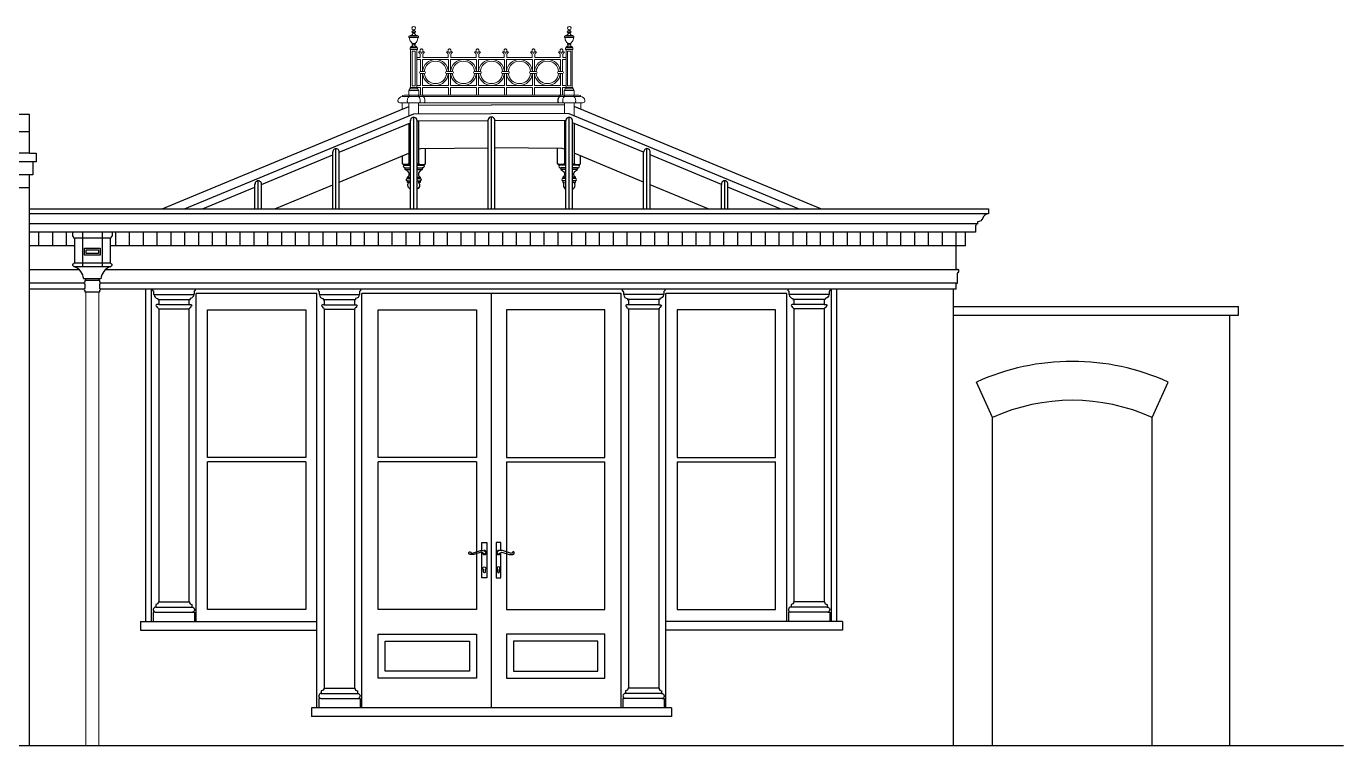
# Model space of a CAD drawing. Header units: millimetres. Extents: x -5841 to 140562, y 1006 to 102310.
# Drawn here: x 33693 to 41318, y 13156 to 17321 of the extents above; entities that cross this region are included whole.
import ezdxf

# ---------------------------------------------------------------- set-up
doc = ezdxf.new("R2010")
doc.units = ezdxf.units.MM
doc.header["$LTSCALE"] = 10
for name, color, linetype in [('18 - Ladder Beam', 6, 'Continuous'), ('40 - Detail Outline', 142, 'Continuous'), ('CONCEPT HOUSE', 7, 'Continuous')]:
    doc.layers.add(name, color=color, linetype=linetype)

msp = doc.modelspace()

# ---------------------------------------------------------------- linework, layer by layer
at = {"color": 140}
for p, q in [((33959.7, 16129.3), (33959.7, 16106.5)), ((33970.7, 16094.5), (33967.7, 16094.5)), ((34178.7, 16094.5), (33970.7, 16094.5)), ((33970.7, 16094.5), (33970.7, 15949.3)), ((34017.5, 16129.3), (34017.5, 15929.3)), ((34132, 16129.3), (34132, 15929.3)), ((34178.7, 16094.5), (34178.7, 15949.3)), ((34181.7, 16094.5), (34178.7, 16094.5)), ((34189.7, 16129.3), (34189.7, 16106.5)), ((39128.8, 16049.3), (39128.8, 16129.3)), ((34210.9, 16049.3), (34178.7, 16049.3)), ((38675.9, 16049.3), (38595.9, 16049.3)), ((39128.8, 16049.3), (39075.9, 16049.3)), ((34178.7, 15949.3), (33970.7, 15949.3)), ((34178.7, 15929.3), (33970.7, 15929.3)), ((34124.7, 15859.3), (34024.7, 15859.3))]:
    msp.add_line(p, q, dxfattribs=at)
for points in [[(33845.8, 16049.3), (33765.8, 16049.3), (33765.8, 16129.3)], [(33925.8, 16049.3), (33845.8, 16049.3), (33845.8, 16129.3)], [(33970.7, 16049.3), (33925.8, 16049.3), (33925.8, 16129.3)], [(34290.9, 16049.3), (34210.9, 16049.3), (34210.9, 16129.3)], [(34370.9, 16049.3), (34290.9, 16049.3), (34290.9, 16129.3)], [(34450.9, 16049.3), (34370.9, 16049.3), (34370.9, 16129.3)], [(34530.9, 16049.3), (34450.9, 16049.3), (34450.9, 16129.3)], [(34610.9, 16049.3), (34530.9, 16049.3), (34530.9, 16129.3)], [(34690.9, 16049.3), (34610.9, 16049.3), (34610.9, 16129.3)], [(34770.9, 16049.3), (34690.9, 16049.3), (34690.9, 16129.3)], [(34850.9, 16049.3), (34770.9, 16049.3), (34770.9, 16129.3)], [(34930.9, 16049.3), (34850.9, 16049.3), (34850.9, 16129.3)], [(35010.9, 16049.3), (34930.9, 16049.3), (34930.9, 16129.3)], [(35090.9, 16049.3), (35010.9, 16049.3), (35010.9, 16129.3)], [(35170.9, 16049.3), (35090.9, 16049.3), (35090.9, 16129.3)], [(35250.9, 16049.3), (35170.9, 16049.3), (35170.9, 16129.3)], [(35330.9, 16049.3), (35250.9, 16049.3), (35250.9, 16129.3)], [(35410.9, 16049.3), (35330.9, 16049.3), (35330.9, 16129.3)], [(35490.9, 16049.3), (35410.9, 16049.3), (35410.9, 16129.3)], [(35570.9, 16049.3), (35490.9, 16049.3), (35490.9, 16129.3)], [(35650.9, 16049.3), (35570.9, 16049.3), (35570.9, 16129.3)], [(35730.9, 16049.3), (35650.9, 16049.3), (35650.9, 16129.3)], [(35810.9, 16049.3), (35730.9, 16049.3), (35730.9, 16129.3)], [(35890.9, 16049.3), (35810.9, 16049.3), (35810.9, 16129.3)], [(35970.9, 16049.3), (35890.9, 16049.3), (35890.9, 16129.3)], [(36050.9, 16049.3), (35970.9, 16049.3), (35970.9, 16129.3)], [(36130.9, 16049.3), (36050.9, 16049.3), (36050.9, 16129.3)], [(36210.9, 16049.3), (36130.9, 16049.3), (36130.9, 16129.3)], [(36290.9, 16049.3), (36210.9, 16049.3), (36210.9, 16129.3)], [(36370.9, 16049.3), (36290.9, 16049.3), (36290.9, 16129.3)], [(36450.9, 16049.3), (36370.9, 16049.3), (36370.9, 16129.3)], [(36530.9, 16049.3), (36450.9, 16049.3), (36450.9, 16129.3)], [(36610.9, 16049.3), (36530.9, 16049.3), (36530.9, 16129.3)], [(36690.9, 16049.3), (36610.9, 16049.3), (36610.9, 16129.3)], [(36770.9, 16049.3), (36690.9, 16049.3), (36690.9, 16129.3)], [(36850.9, 16049.3), (36770.9, 16049.3), (36770.9, 16129.3)], [(36930.9, 16049.3), (36850.9, 16049.3), (36850.9, 16129.3)], [(37010.9, 16049.3), (36930.9, 16049.3), (36930.9, 16129.3)], [(37090.9, 16049.3), (37010.9, 16049.3), (37010.9, 16129.3)], [(37170.9, 16049.3), (37090.9, 16049.3), (37090.9, 16129.3)], [(37250.9, 16049.3), (37170.9, 16049.3), (37170.9, 16129.3)], [(37330.9, 16049.3), (37250.9, 16049.3), (37250.9, 16129.3)], [(37410.9, 16049.3), (37330.9, 16049.3), (37330.9, 16129.3)], [(37490.9, 16049.3), (37410.9, 16049.3), (37410.9, 16129.3)], [(37570.9, 16049.3), (37490.9, 16049.3), (37490.9, 16129.3)], [(37650.9, 16049.3), (37570.9, 16049.3), (37570.9, 16129.3)], [(37730.9, 16049.3), (37650.9, 16049.3), (37650.9, 16129.3)], [(37810.9, 16049.3), (37730.9, 16049.3), (37730.9, 16129.3)], [(37890.9, 16049.3), (37810.9, 16049.3), (37810.9, 16129.3)], [(37970.9, 16049.3), (37890.9, 16049.3), (37890.9, 16129.3)], [(38050.9, 16049.3), (37970.9, 16049.3), (37970.9, 16129.3)], [(38130.9, 16049.3), (38050.9, 16049.3), (38050.9, 16129.3)], [(38210.9, 16049.3), (38130.9, 16049.3), (38130.9, 16129.3)], [(38290.9, 16049.3), (38210.9, 16049.3), (38210.9, 16129.3)], [(38365.9, 16049.3), (38290.9, 16049.3), (38290.9, 16129.3)], [(38445.9, 16049.3), (38365.9, 16049.3), (38365.9, 16129.3)], [(38520.9, 16049.3), (38445.9, 16049.3), (38445.9, 16129.3)], [(38595.9, 16049.3), (38520.9, 16049.3), (38520.9, 16129.3)], [(38595.9, 16049.3), (38595.9, 16129.3)], [(38755.9, 16049.3), (38675.9, 16049.3), (38675.9, 16129.3)], [(38835.9, 16049.3), (38755.9, 16049.3), (38755.9, 16129.3)], [(38915.9, 16049.3), (38835.9, 16049.3), (38835.9, 16129.3)], [(38995.9, 16049.3), (38915.9, 16049.3), (38915.9, 16129.3)], [(39075.9, 16049.3), (38995.9, 16049.3), (38995.9, 16129.3)], [(33765.8, 16049.3), (33710.4, 16049.3)], [(34031.5, 15829.8), (34031.5, 15803.3)], [(34036.6, 15849.3), (34036.6, 15859.3)], [(34112.8, 15859.3), (34112.8, 15849.3)], [(34118, 15803.3), (34118, 15829.8)]]:
    msp.add_lwpolyline(points, dxfattribs=at)
for points in [[(34118, 15839.8), (34118, 15848.8, 0.414214), (34117.5, 15849.3), (34032, 15849.3, 0.414214), (34031.5, 15848.8), (34031.5, 15839.8)], [(34031.5, 15793.3), (34031.5, 15784.3, 0.414214), (34032, 15783.8), (34117.5, 15783.8, 0.414214), (34118, 15784.3), (34118, 15793.3)]]:
    msp.add_lwpolyline(points, format="xyb", dxfattribs=at)
for centre, radius, start, end in [((33952.3, 16092.9), 15.6, 6.06522, 61.31492), ((34197.2, 16092.9), 15.6, 118.68508, 173.93478), ((33965, 15938.9), 5.3, 81.09916, 175.09333), ((33965, 15939.8), 5.3, 184.90667, 278.90084), ((33971.2, 15944), 5.33, 94.63942, 178.94973), ((34178.3, 15944), 5.33, 1.05027, 85.36058), ((34184.4, 15938.9), 5.3, 4.90667, 98.90084), ((34184.4, 15939.8), 5.3, 261.09916, 355.09333), ((33971.2, 15934.7), 5.33, 181.05027, 265.36058), ((33942.3, 15851.6), 82.8, 5.37803, 69.91721), ((34207.2, 15851.6), 82.8, 110.08279, 174.62197), ((34178.3, 15934.7), 5.33, 274.63942, 358.94973), ((34031.5, 15834.8), 5, 90, 270), ((34031.5, 15798.3), 5, 90, 270), ((34118, 15834.8), 5, 270, 90), ((34118, 15798.3), 5, 270, 90)]:
    msp.add_arc(centre, radius, start, end, dxfattribs=at)
at = {"layer": '18 - Ladder Beam', "color": 140, "ltscale": 20}
for points in [[(34119.7, 15996.8), (34029.7, 15996.8), (34029.7, 16036.8), (34119.7, 16036.8)], [(34110.7, 16005.8), (34038.7, 16005.8), (34038.7, 16027.8), (34110.7, 16027.8)]]:
    msp.add_lwpolyline(points, close=True, dxfattribs=at)
at = {"layer": '40 - Detail Outline', "color": 140, "linetype": 'Continuous', "lineweight": 5, "transparency": 33554687}
for p, q in [((35867.9, 16878), (35867.9, 16840.1)), ((35907.5, 16878), (35907.5, 16802.4)), ((35963.4, 16878), (35963.4, 16814)), ((36807.5, 16878), (36807.5, 16814)), ((36863.4, 16878), (36863.4, 16802.4)), ((36902.9, 16878), (36902.9, 16840.1))]:
    msp.add_line(p, q, dxfattribs=at)
at = {"layer": '40 - Detail Outline', "color": 140, "linetype": 'Continuous', "lineweight": 5, "transparency": 33554572}
msp.add_line((35870, 16914), (36900.9, 16914), dxfattribs=at)
at = {"layer": '40 - Detail Outline', "color": 140, "ltscale": 10}
for p, q in [((35886.6, 16501.7), (35916.4, 16501.7)), ((35886.6, 16491.7), (35916.4, 16491.7)), ((35954.6, 16501.7), (35984.6, 16501.7)), ((35954.6, 16491.7), (35984.6, 16491.7)), ((36816.2, 16501.7), (36786.2, 16501.7)), ((36816.2, 16491.7), (36786.2, 16491.7)), ((36884.2, 16501.7), (36854.4, 16501.7)), ((36884.2, 16491.7), (36854.4, 16491.7)), ((35899.3, 16447.2), (35916.4, 16447.2)), ((35899.3, 16440.7), (35916.5, 16440.7)), ((35899.3, 16426.7), (35916.5, 16426.7)), ((35909.3, 16417.7), (35916.5, 16417.7)), ((35954.4, 16447.2), (35971.8, 16447.2)), ((35954.5, 16440.7), (35971.8, 16440.7)), ((35954.5, 16426.7), (35971.8, 16426.7)), ((36816.4, 16447.2), (36799, 16447.2)), ((36816.4, 16440.7), (36799, 16440.7)), ((36816.4, 16426.7), (36799, 16426.7)), ((36871.5, 16447.2), (36854.4, 16447.2)), ((36871.5, 16440.7), (36854.4, 16440.7)), ((36871.5, 16426.7), (36854.4, 16426.7)), ((36861.5, 16417.7), (36854.4, 16417.7))]:
    msp.add_line(p, q, dxfattribs=at)
at = {"layer": '40 - Detail Outline', "color": 140, "lineweight": 5, "ltscale": 10}
for p, q in [((34036.6, 15783.8), (34036.6, 13155.8)), ((34112.8, 15783.8), (34112.8, 13155.8))]:
    msp.add_line(p, q, dxfattribs=at)
at = {"layer": '40 - Detail Outline', "color": 140, "linetype": 'Continuous', "lineweight": 5, "transparency": 33554572}
for points in [[(35906.4, 16922), (35906.4, 16949), (35909.4, 16949, -0.051099), (35909.9, 16953.5, -0.064948), (35911, 16956.8, -0.104203), (35913, 16959.4, -0.174705), (35914.9, 16960), (35914.9, 16967), (35917.4, 16967), (35917.4, 17187), (35913.9, 17187), (35913.9, 17197), (35916.9, 17197), (35916.9, 17202), (35920.9, 17202, -0.139889), (35921.4, 17203.8, -0.107118), (35923.1, 17205.6, -0.054205), (35924.6, 17206.4), (35927.2, 17207.4, 0.588169), (35928.4, 17216), (35926.4, 17217.5, -0.720759), (35927.9, 17222), (35927.9, 17222, 0.808512), (35928.3, 17223.6, -0.028099), (35926.5, 17224.5, -0.106842), (35918.1, 17232.3, -0.082314), (35912.9, 17243.2, -0.07067), (35910.9, 17257), (35907.9, 17257), (35907.9, 17264), (35913.9, 17264), (35913.9, 17268, 0.08237), (35920.6, 17269.1, 0.09029), (35925.9, 17272.1, 0.104338), (35929.7, 17276.8, 0.117036), (35930.9, 17282), (35928.4, 17282), (35928.4, 17286, -1), (35928.4, 17294, 0.132173), (35930, 17294.5, 0.106664), (35931.6, 17295.9, 0.083324), (35932.5, 17297.8, 0.072018), (35932.9, 17300.3, -8.279216), (35937.9, 17300.3, 0.072018), (35938.3, 17297.8, 0.083324), (35939.2, 17295.9, 0.106664), (35940.8, 17294.5, 0.132173), (35942.4, 17294, -1), (35942.4, 17286), (35942.4, 17282), (35939.9, 17282, 0.117036), (35941.1, 17276.8, 0.104338), (35944.9, 17272.1, 0.09029), (35950.3, 17269.1, 0.08237), (35956.9, 17268), (35956.9, 17264), (35962.9, 17264), (35962.9, 17257), (35959.9, 17257, -0.07067), (35957.9, 17243.2, -0.082314), (35952.7, 17232.3, -0.106842), (35944.3, 17224.5, -0.028099), (35942.6, 17223.6, 0.808512), (35942.9, 17222), (35942.9, 17222, -0.720759), (35944.4, 17217.5), (35942.4, 17216, 0.588169), (35943.6, 17207.4), (35946.2, 17206.4, -0.054205), (35947.7, 17205.6, -0.107118), (35949.4, 17203.8, -0.139889), (35949.9, 17202), (35953.9, 17202), (35953.9, 17197), (35956.9, 17197), (35956.9, 17187), (35953.4, 17187), (35953.4, 16967), (35955.9, 16967), (35955.9, 16960, -0.174705), (35957.8, 16959.4, -0.104203), (35959.8, 16956.8, -0.064948), (35961, 16953.5, -0.051099), (35961.4, 16949), (35964.4, 16949), (35964.4, 16922)], [(36864.4, 16922), (36864.4, 16949), (36861.4, 16949, 0.051099), (36861, 16953.5, 0.064948), (36859.8, 16956.8, 0.104203), (36857.8, 16959.4, 0.174705), (36855.9, 16960), (36855.9, 16967), (36853.4, 16967), (36853.4, 17187), (36856.9, 17187), (36856.9, 17197), (36853.9, 17197), (36853.9, 17202), (36849.9, 17202, 0.139889), (36849.4, 17203.8, 0.107118), (36847.7, 17205.6, 0.054205), (36846.2, 17206.4), (36843.6, 17207.4, -0.588169), (36842.4, 17216), (36844.4, 17217.5, 0.720759), (36842.9, 17222), (36842.9, 17222, -0.808512), (36842.6, 17223.6, 0.028099), (36844.3, 17224.5, 0.106842), (36852.7, 17232.3, 0.082314), (36857.9, 17243.2, 0.07067), (36859.9, 17257), (36862.9, 17257), (36862.9, 17264), (36856.9, 17264), (36856.9, 17268, -0.08237), (36850.3, 17269.1, -0.09029), (36844.9, 17272.1, -0.104338), (36841.1, 17276.8, -0.117036), (36839.9, 17282), (36842.4, 17282), (36842.4, 17286, 1), (36842.4, 17294, -0.132173), (36840.8, 17294.5, -0.106664), (36839.2, 17295.9, -0.083324), (36838.3, 17297.8, -0.072018), (36837.9, 17300.3, 8.279216), (36832.9, 17300.3, -0.072018), (36832.5, 17297.8, -0.083324), (36831.6, 17295.9, -0.106664), (36830, 17294.5, -0.132173), (36828.4, 17294, 1), (36828.4, 17286), (36828.4, 17282), (36830.9, 17282, -0.117036), (36829.7, 17276.8, -0.104338), (36825.9, 17272.1, -0.09029), (36820.6, 17269.1, -0.08237), (36813.9, 17268), (36813.9, 17264), (36807.9, 17264), (36807.9, 17257), (36810.9, 17257, 0.07067), (36812.9, 17243.2, 0.082314), (36818.1, 17232.3, 0.106842), (36826.5, 17224.5, 0.028099), (36828.3, 17223.6, -0.808512), (36827.9, 17222), (36827.9, 17222, 0.720759), (36826.4, 17217.5), (36828.4, 17216, -0.588169), (36827.2, 17207.4), (36824.6, 17206.4, 0.054205), (36823.1, 17205.6, 0.107118), (36821.4, 17203.8, 0.139889), (36820.9, 17202), (36816.9, 17202), (36816.9, 17197), (36813.9, 17197), (36813.9, 17187), (36817.4, 17187), (36817.4, 16967), (36814.9, 16967), (36814.9, 16960, 0.174705), (36813, 16959.4, 0.104203), (36811, 16956.8, 0.064948), (36809.9, 16953.5, 0.051099), (36809.4, 16949), (36806.4, 16949), (36806.4, 16922)], [(35932.9, 17300.3, 0.120784), (35937.9, 17300.3)], [(36837.9, 17300.3, -0.120784), (36832.9, 17300.3)], [(35926.4, 17217.5, 0.162278), (35927.9, 17217)], [(35942.9, 17217, 0.162278), (35944.4, 17217.5)], [(36385.4, 17141.2), (36311.9, 17141.2), (36311.9, 17153.9, -0.275939), (36321.4, 17170.2, 0.122037), (36313.4, 17174.7, 0.063564), (36312.6, 17181.4, 0.076595), (36310.3, 17186.6, 0.107143), (36306.6, 17190.4, 0.122622), (36304.4, 17191.2, 0.122622), (36302.2, 17190.4, 0.107143), (36298.5, 17186.6, 0.076595), (36296.3, 17181.4, 0.063564), (36295.4, 17174.7, 0.122038), (36287.4, 17170.2, -0.275939), (36296.9, 17153.9), (36296.9, 17141.2), (36149.9, 17141.2), (36149.9, 17153.9, -0.275939), (36159.4, 17170.2, 0.122037), (36151.4, 17174.7, 0.063564), (36150.6, 17181.4, 0.076595), (36148.3, 17186.6, 0.107143), (36144.6, 17190.4, 0.122622), (36142.4, 17191.2, 0.122622), (36140.2, 17190.4, 0.107143), (36136.5, 17186.6, 0.076595), (36134.3, 17181.4, 0.063564), (36133.4, 17174.7, 0.122038), (36125.4, 17170.2, -0.275939), (36134.9, 17153.9), (36134.9, 17141.2), (35987.9, 17141.2), (35987.9, 17153.9, -0.275939), (35997.4, 17170.2, 0.122037), (35989.4, 17174.7, 0.063564), (35988.6, 17181.4, 0.076595), (35986.3, 17186.6, 0.107143), (35982.6, 17190.4, 0.122622), (35980.4, 17191.2, 0.122622), (35978.2, 17190.4, 0.107143), (35974.5, 17186.6, 0.076595), (35972.3, 17181.4, 0.063564), (35971.4, 17174.7, 0.122038), (35963.4, 17170.2, -0.275939), (35972.9, 17153.9), (35972.9, 17141.2), (35953.4, 17141.2)], [(35980.4, 17164.7, 0.207609), (35971.4, 17174.7)], [(35980.4, 17164.7, -0.207609), (35989.4, 17174.7)], [(36142.4, 17164.7, 0.207609), (36133.4, 17174.7)], [(36142.4, 17164.7, -0.207609), (36151.4, 17174.7)], [(36304.4, 17164.7, 0.207609), (36295.4, 17174.7)], [(36304.4, 17164.7, -0.207609), (36313.4, 17174.7)], [(36385.4, 17141.2), (36458.9, 17141.2), (36458.9, 17153.9, 0.275939), (36449.4, 17170.2, -0.122037), (36457.4, 17174.7, -0.063564), (36458.3, 17181.4, -0.076595), (36460.5, 17186.6, -0.107143), (36464.2, 17190.4, -0.122622), (36466.4, 17191.2, -0.122622), (36468.6, 17190.4, -0.107143), (36472.3, 17186.6, -0.076595), (36474.6, 17181.4, -0.063564), (36475.4, 17174.7, -0.122038), (36483.4, 17170.2, 0.275939), (36473.9, 17153.9), (36473.9, 17141.2), (36620.9, 17141.2), (36620.9, 17153.9, 0.275939), (36611.4, 17170.2, -0.122037), (36619.4, 17174.7, -0.063564), (36620.3, 17181.4, -0.076595), (36622.5, 17186.6, -0.107143), (36626.2, 17190.4, -0.122622), (36628.4, 17191.2, -0.122622), (36630.6, 17190.4, -0.107143), (36634.3, 17186.6, -0.076595), (36636.6, 17181.4, -0.063564), (36637.4, 17174.7, -0.122038), (36645.4, 17170.2, 0.275939), (36635.9, 17153.9), (36635.9, 17141.2), (36782.9, 17141.2), (36782.9, 17153.9, 0.275939), (36773.4, 17170.2, -0.122037), (36781.4, 17174.7, -0.063564), (36782.3, 17181.4, -0.076595), (36784.5, 17186.6, -0.107143), (36788.2, 17190.4, -0.122622), (36790.4, 17191.2, -0.122622), (36792.6, 17190.4, -0.107143), (36796.3, 17186.6, -0.076595), (36798.6, 17181.4, -0.063564), (36799.4, 17174.7, -0.122038), (36807.4, 17170.2, 0.275939), (36797.9, 17153.9), (36797.9, 17141.2), (36817.4, 17141.2)], [(36466.4, 17164.7, 0.207609), (36457.4, 17174.7)], [(36466.4, 17164.7, -0.207609), (36475.4, 17174.7)], [(36628.4, 17164.7, 0.207609), (36619.4, 17174.7)], [(36628.4, 17164.7, -0.207609), (36637.4, 17174.7)], [(36790.4, 17164.7, 0.207609), (36781.4, 17174.7)], [(36790.4, 17164.7, -0.207609), (36799.4, 17174.7)], [(36827.9, 17217, -0.162278), (36826.4, 17217.5)], [(36844.4, 17217.5, -0.162278), (36842.9, 17217)], [(35953.4, 17129.2), (35974.4, 17129.2), (35974.4, 17060.2, 1), (35974.4, 17048.2), (35974.4, 16979.2), (35953.4, 16979.2)], [(36385.4, 16979.2), (36310.4, 16979.2), (36310.4, 17048.2), (36320.7, 17048.2, 1), (36320.7, 17060.2), (36310.4, 17060.2), (36310.4, 17129.2), (36385.4, 17129.2)], [(36385.4, 17129.2, 0.390947), (36310.7, 17060.2), (36320.7, 17060.2, -0.387391), (36385.4, 17119.2)], [(36385.4, 17129.2, -0.390947), (36460.2, 17060.2), (36450.1, 17060.2, 0.387391), (36385.4, 17119.2)], [(36385.4, 16979.2), (36460.4, 16979.2), (36460.4, 17048.2), (36450.1, 17048.2, -1), (36450.1, 17060.2), (36460.4, 17060.2), (36460.4, 17129.2), (36385.4, 17129.2)], [(36817.4, 17129.2), (36796.4, 17129.2), (36796.4, 17060.2, -1), (36796.4, 17048.2), (36796.4, 16979.2), (36817.4, 16979.2)], [(36385.4, 16979.2, -0.390947), (36310.7, 17048.2), (36320.7, 17048.2, 0.387391), (36385.4, 16989.2, 0.387391)], [(36385.4, 16979.2, 0.390947), (36460.2, 17048.2), (36450.1, 17048.2, -0.387391), (36385.4, 16989.2, -0.387391)]]:
    msp.add_lwpolyline(points, format="xyb", dxfattribs=at)
for points in [[(35910.9, 17257), (35959.9, 17257)], [(35913.9, 17268), (35956.9, 17268)], [(35913.9, 17264), (35956.9, 17264)], [(35928.4, 17294), (35942.4, 17294)], [(35942.4, 17294), (35928.4, 17294)], [(35928.4, 17286), (35942.4, 17286)], [(35928.4, 17286), (35942.4, 17286)], [(35930.9, 17282), (35939.9, 17282)], [(36859.9, 17257), (36810.9, 17257)], [(36856.9, 17268), (36813.9, 17268)], [(36856.9, 17264), (36813.9, 17264)], [(36842.4, 17294), (36828.4, 17294)], [(36828.4, 17294), (36842.4, 17294)], [(36842.4, 17286), (36828.4, 17286)], [(36842.4, 17286), (36828.4, 17286)], [(36839.9, 17282), (36830.9, 17282)], [(35916.9, 17197), (35953.9, 17197)], [(35917.4, 17187), (35953.4, 17187)], [(35920.9, 17202), (35949.9, 17202)], [(35927.9, 17222), (35942.9, 17222)], [(35927.9, 17217), (35942.9, 17217)], [(36853.9, 17197), (36816.9, 17197)], [(36853.4, 17187), (36817.4, 17187)], [(36849.9, 17202), (36820.9, 17202)], [(36842.9, 17222), (36827.9, 17222)], [(36842.9, 17217), (36827.9, 17217)], [(35986.4, 17060.2), (35974.4, 17060.2)], [(35986.4, 17048.2), (35974.4, 17048.2)], [(36136.4, 17060.2), (36148.4, 17060.2)], [(36136.4, 17048.2), (36148.4, 17048.2)], [(36298.4, 17060.2), (36310.4, 17060.2)], [(36298.4, 17048.2), (36310.4, 17048.2)], [(36472.4, 17060.2), (36460.4, 17060.2)], [(36472.4, 17048.2), (36460.4, 17048.2)], [(36634.4, 17060.2), (36622.4, 17060.2)], [(36634.4, 17048.2), (36622.4, 17048.2)], [(36784.4, 17060.2), (36796.4, 17060.2)], [(36784.4, 17048.2), (36796.4, 17048.2)], [(35909.4, 16949), (35961.4, 16949)], [(35914.9, 16960), (35955.9, 16960)], [(35917.4, 16967), (35953.4, 16967)], [(35953.4, 16967.2), (35974.4, 16967.2), (35974.4, 16922.2)], [(35986.4, 16922.2), (35986.4, 16967.2), (36136.4, 16967.2), (36136.4, 16922.2)], [(36148.4, 16922.2), (36148.4, 16967.2), (36298.4, 16967.2), (36298.4, 16922.2)], [(36310.4, 16922.2), (36310.4, 16967.2), (36385.4, 16967.2)], [(36460.4, 16922.2), (36460.4, 16967.2), (36385.4, 16967.2)], [(36622.4, 16922.2), (36622.4, 16967.2), (36472.4, 16967.2), (36472.4, 16922.2)], [(36784.4, 16922.2), (36784.4, 16967.2), (36634.4, 16967.2), (36634.4, 16922.2)], [(36817.4, 16967.2), (36796.4, 16967.2), (36796.4, 16922.2)], [(36861.4, 16949), (36809.4, 16949)], [(36855.9, 16960), (36814.9, 16960)], [(36853.4, 16967), (36817.4, 16967)]]:
    msp.add_lwpolyline(points, dxfattribs=at)
for points in [[(35926.4, 16976), (35944.4, 16976), (35944.4, 17178), (35926.4, 17178)], [(36844.4, 16976), (36826.4, 16976), (36826.4, 17178), (36844.4, 17178)]]:
    msp.add_lwpolyline(points, close=True, dxfattribs=at)
for points in [[(36136.4, 17060.2), (36136.4, 17129.2), (35986.4, 17129.2), (35986.4, 17060.2), (35996.7, 17060.2, -1), (35996.7, 17048.2), (35986.4, 17048.2), (35986.4, 16979.2), (36136.4, 16979.2), (36136.4, 17048.2), (36126.1, 17048.2, -1), (36126.1, 17060.2)], [(35986.7, 17060.2), (35996.7, 17060.2, -0.911584), (36126.1, 17060.2), (36136.2, 17060.2, 0.922958)], [(36298.4, 17048.2), (36288.1, 17048.2, -1), (36288.1, 17060.2), (36298.4, 17060.2), (36298.4, 17129.2), (36148.4, 17129.2), (36148.4, 17060.2), (36158.7, 17060.2, -1), (36158.7, 17048.2), (36148.4, 17048.2), (36148.4, 16979.2), (36298.4, 16979.2)], [(36148.7, 17060.2), (36158.7, 17060.2, -0.911584), (36288.1, 17060.2), (36298.2, 17060.2, 0.922958)], [(36472.4, 17048.2), (36482.7, 17048.2, 1), (36482.7, 17060.2), (36472.4, 17060.2), (36472.4, 17129.2), (36622.4, 17129.2), (36622.4, 17060.2), (36612.1, 17060.2, 1), (36612.1, 17048.2), (36622.4, 17048.2), (36622.4, 16979.2), (36472.4, 16979.2)], [(36622.2, 17060.2), (36612.1, 17060.2, 0.911584), (36482.7, 17060.2), (36472.7, 17060.2, -0.922958)], [(36634.4, 17060.2), (36634.4, 17129.2), (36784.4, 17129.2), (36784.4, 17060.2), (36774.1, 17060.2, 1), (36774.1, 17048.2), (36784.4, 17048.2), (36784.4, 16979.2), (36634.4, 16979.2), (36634.4, 17048.2), (36644.7, 17048.2, 1), (36644.7, 17060.2)], [(36784.2, 17060.2), (36774.1, 17060.2, 0.911584), (36644.7, 17060.2), (36634.7, 17060.2, -0.922958)], [(36136.2, 17048.2), (36126.1, 17048.2, -0.911584), (35996.7, 17048.2), (35986.7, 17048.2, 0.922958)], [(36298.2, 17048.2, -0.922958), (36148.7, 17048.2), (36158.7, 17048.2, 0.911584), (36288.1, 17048.2)], [(36472.7, 17048.2, 0.922958), (36622.2, 17048.2), (36612.1, 17048.2, -0.911584), (36482.7, 17048.2)], [(36634.7, 17048.2), (36644.7, 17048.2, 0.911584), (36774.1, 17048.2), (36784.2, 17048.2, -0.922958)]]:
    msp.add_lwpolyline(points, format="xyb", close=True, dxfattribs=at)
at = {"layer": '40 - Detail Outline', "color": 140, "linetype": 'Continuous', "lineweight": 5, "transparency": 33554687}
for points in [[(36385.4, 16922), (35880.4, 16922), (35871.8, 16921.1, 0.383819), (35870.9, 16920.1), (35870.9, 16915, -0.402187), (35870, 16914, 0.344319), (35844.2, 16892.1, 0.475044), (35855.6, 16878), (35856.7, 16878), (35907.5, 16878)], [(36385.4, 16922), (36890.4, 16922), (36899, 16921.1, -0.383819), (36899.9, 16920.1), (36899.9, 16915, 0.402187), (36900.9, 16914, -0.344319), (36926.7, 16892.1, -0.475044), (36915.2, 16878), (36914.2, 16878), (36863.4, 16878)]]:
    msp.add_lwpolyline(points, format="xyb", dxfattribs=at)
for points in [[(36385.4, 16878), (35902.6, 16878)], [(36385.4, 16878), (36868.3, 16878)]]:
    msp.add_lwpolyline(points, dxfattribs=at)
at = {"layer": '40 - Detail Outline', "color": 140, "ltscale": 10}
for points in [[(35869.9, 16743.5), (35869.9, 16743.9)], [(35907.6, 16759.5), (35907.6, 16527.7)], [(35963.6, 16774), (35963.6, 16527.7)], [(36807.3, 16774), (36807.3, 16527.7)], [(36863.2, 16759.5), (36863.2, 16527.7)], [(36901, 16743.5), (36901, 16743.9)], [(35881.6, 16517.7), (35916.4, 16517.7)], [(35954.4, 16517.7), (35989.6, 16517.7)], [(36816.4, 16517.7), (36781.2, 16517.7)], [(36889.2, 16517.7), (36854.4, 16517.7)]]:
    msp.add_lwpolyline(points, dxfattribs=at)
for points in [[(35883.4, 16517.7), (35883.4, 16517.7, -0.074564), (35878, 16518.5, -0.085166), (35873.8, 16520.7, -0.106241), (35870.8, 16524.1, -0.128162), (35869.9, 16527.7), (35869.9, 16570.3)], [(35989.6, 16517.7), (35989.6, 16517.7, 0.074564), (35994.9, 16518.5, 0.085166), (35999.1, 16520.6, 0.106241), (36002.1, 16524, 0.128162), (36003.1, 16527.7), (36003.1, 16614.4)], [(36781.2, 16517.7), (36781.2, 16517.7, -0.074564), (36775.9, 16518.5, -0.085166), (36771.7, 16520.6, -0.106241), (36768.7, 16524, -0.128162), (36767.7, 16527.7), (36767.7, 16614.4)], [(36887.5, 16517.7), (36887.5, 16517.7, 0.074564), (36892.8, 16518.5, 0.085166), (36897, 16520.7, 0.106241), (36900, 16524.1, 0.128162), (36901, 16527.7), (36901, 16570.3)], [(35907.6, 16527.7, -0.219299), (35906.6, 16525.5, -0.092002), (35901.8, 16522.7, -0.048706), (35896, 16521.3, -0.036421), (35887.9, 16520.7, -0.036421), (35879.8, 16521.3, -0.048706), (35873.9, 16522.7, -0.05924), (35870.7, 16524.3)], [(35916.5, 16379.1, -0.324696), (35901.8, 16401.2, -0.262993), (35909.3, 16417.7), (35899.3, 16417.7), (35899.3, 16426.7, -0.964286), (35899.3, 16440.7), (35899.3, 16447.2, 0.520392), (35899.3, 16483.2, 0.108617), (35886.6, 16491.7), (35886.6, 16501.7), (35881.6, 16501.7, -0.75), (35881.6, 16517.7)], [(35907.6, 16527.7, 0.262578), (35908.8, 16525.7, 0.080443), (35916.4, 16522.6)], [(35989.6, 16517.7, -0.75), (35989.6, 16501.7), (35984.6, 16501.7), (35984.6, 16491.7, 0.108617), (35971.8, 16483.2, 0.520392), (35971.8, 16447.2), (35971.8, 16440.7, -0.964286), (35971.8, 16426.7), (35971.8, 16417.7), (35961.8, 16417.7, -0.262993), (35969.3, 16401.2, -0.327352), (35954.5, 16379)], [(35954.6, 16522.6, 0.082236), (35962.4, 16525.7, 0.262578), (35963.6, 16527.7)], [(35963.6, 16527.7, 0.219299), (35964.6, 16525.5, 0.092002), (35969.3, 16522.7, 0.048706), (35975.2, 16521.3, 0.036421), (35983.3, 16520.7, 0.036421), (35991.4, 16521.3, 0.048706), (35997.3, 16522.7, 0.092002), (36002.1, 16525.5, 0.219299), (36003.1, 16527.7)], [(36807.3, 16527.7, -0.219299), (36806.3, 16525.5, -0.092002), (36801.5, 16522.7, -0.048706), (36795.6, 16521.3, -0.036421), (36787.5, 16520.7, -0.036421), (36779.4, 16521.3, -0.048706), (36773.5, 16522.7, -0.092002), (36768.7, 16525.5, -0.219299), (36767.7, 16527.7)], [(36781.2, 16517.7, 0.75), (36781.2, 16501.7), (36786.2, 16501.7), (36786.2, 16491.7, -0.108617), (36799, 16483.2, -0.520392), (36799, 16447.2), (36799, 16440.7, 0.964286), (36799, 16426.7), (36799, 16417.7), (36809, 16417.7, 0.262993), (36801.5, 16401.2, 0.327352), (36816.3, 16379)], [(36816.2, 16522.6, -0.082236), (36808.4, 16525.7, -0.262578), (36807.3, 16527.7)], [(36854.3, 16379.1, 0.324696), (36869, 16401.2, 0.262993), (36861.5, 16417.7), (36871.5, 16417.7), (36871.5, 16426.7, 0.964286), (36871.5, 16440.7), (36871.5, 16447.2, -0.520392), (36871.5, 16483.2, -0.108617), (36884.2, 16491.7), (36884.2, 16501.7), (36889.2, 16501.7, 0.75), (36889.2, 16517.7)], [(36863.2, 16527.7, -0.262578), (36862, 16525.7, -0.080443), (36854.4, 16522.6)], [(36863.2, 16527.7, 0.219299), (36864.2, 16525.5, 0.092002), (36869, 16522.7, 0.048706), (36874.9, 16521.3, 0.036421), (36883, 16520.7, 0.036421), (36891, 16521.3, 0.048706), (36896.9, 16522.7, 0.05924), (36900.1, 16524.3)]]:
    msp.add_lwpolyline(points, format="xyb", dxfattribs=at)
at = {"layer": '40 - Detail Outline', "color": 140, "linetype": 'Continuous', "lineweight": 5, "transparency": 33554687}
for points, weights, knots in [([(35903, 16878), (35902.8, 16878), (35902.6, 16878), (35900.3, 16878), (35898.9, 16882.3), (35897.5, 16886.6), (35898, 16892.1), (35899.7, 16913.1), (35908.3, 16914), (35908.7, 16914), (35908.7, 16915), (35908.7, 16917.6), (35908.7, 16920.1), (35908.7, 16921), (35909.1, 16921.1), (35910.8, 16921.6), (35912.5, 16922)], [1, 1, 1, 0.903262169747, 1, 0.903262169747, 1, 0.788020204157, 1, 0.721534869368, 1, 1, 1, 0.743197411366, 1, 1, 1], [0, 0, 0, 1, 1, 1.886968, 1.886968, 2.773936, 2.773936, 4.100356, 4.100356, 5.629915, 5.629915, 6.629915, 6.629915, 8.095835, 8.095835, 9.095835, 9.095835, 9.095835]), ([(35967.8, 16878), (35968, 16878), (35968.3, 16878), (35970.5, 16878), (35971.9, 16882.3), (35973.3, 16886.6), (35972.8, 16892.1), (35971.1, 16913.1), (35962.5, 16914), (35962.1, 16914), (35962.1, 16915), (35962.1, 16917.6), (35962.1, 16920.1), (35962.1, 16921), (35961.8, 16921.1), (35960, 16921.6), (35958.3, 16922)], [1, 1, 1, 0.903262169747, 1, 0.903262169747, 1, 0.788020204157, 1, 0.721534869368, 1, 1, 1, 0.743197411366, 1, 1, 1], [0, 0, 0, 1, 1, 1.886968, 1.886968, 2.773936, 2.773936, 4.100356, 4.100356, 5.629915, 5.629915, 6.629915, 6.629915, 8.095835, 8.095835, 9.095835, 9.095835, 9.095835]), ([(35995.6, 16878), (35997.8, 16878), (35999.2, 16882.3), (36000.6, 16886.6), (36000.2, 16892.1), (35998.5, 16913.1), (35989.9, 16914), (35989.5, 16914), (35989.5, 16915), (35989.5, 16917.6), (35989.5, 16920.1), (35989.5, 16921), (35989.1, 16921.1), (35987.4, 16921.6), (35985.7, 16922)], [1, 0.903262169747, 1, 0.903262169747, 1, 0.788020204157, 1, 0.721534869369, 1, 1, 1, 0.743197411372, 1, 1, 1], [0, 0, 0, 0.886968, 0.886968, 1.773936, 1.773936, 3.100356, 3.100356, 4.629915, 4.629915, 5.629915, 5.629915, 7.095835, 7.095835, 8.095835, 8.095835, 8.095835]), ([(36803, 16878), (36802.8, 16878), (36802.6, 16878), (36800.3, 16878), (36798.9, 16882.3), (36797.5, 16886.6), (36798, 16892.1), (36799.7, 16913.1), (36808.3, 16914), (36808.7, 16914), (36808.7, 16915), (36808.7, 16917.6), (36808.7, 16920.1), (36808.7, 16921), (36809.1, 16921.1), (36810.8, 16921.6), (36812.5, 16922)], [1, 1, 1, 0.903262169747, 1, 0.903262169747, 1, 0.788020204157, 1, 0.721534869368, 1, 1, 1, 0.743197411366, 1, 1, 1], [0, 0, 0, 1, 1, 1.886968, 1.886968, 2.773936, 2.773936, 4.100356, 4.100356, 5.629915, 5.629915, 6.629915, 6.629915, 8.095835, 8.095835, 9.095835, 9.095835, 9.095835]), ([(36867.8, 16878), (36868, 16878), (36868.3, 16878), (36870.5, 16878), (36871.9, 16882.3), (36873.3, 16886.6), (36872.8, 16892.1), (36871.1, 16913.1), (36862.5, 16914), (36862.1, 16914), (36862.1, 16915), (36862.1, 16917.6), (36862.1, 16920.1), (36862.1, 16921), (36861.8, 16921.1), (36860, 16921.6), (36858.3, 16922)], [1, 1, 1, 0.903262169747, 1, 0.903262169747, 1, 0.788020204157, 1, 0.721534869368, 1, 1, 1, 0.743197411366, 1, 1, 1], [0, 0, 0, 1, 1, 1.886968, 1.886968, 2.773936, 2.773936, 4.100356, 4.100356, 5.629915, 5.629915, 6.629915, 6.629915, 8.095835, 8.095835, 9.095835, 9.095835, 9.095835])]:
    msp.add_rational_spline(points, weights, degree=2, knots=knots, dxfattribs=at)
at = {"layer": '40 - Detail Outline', "color": 140, "linetype": 'Continuous'}
msp.add_rational_spline([(36775.2, 16878), (36773, 16878), (36771.6, 16882.3), (36770.2, 16886.6), (36770.6, 16892.1), (36772.4, 16913.1), (36781, 16914), (36781.3, 16914), (36781.3, 16915), (36781.3, 16917.6), (36781.3, 16920.1), (36781.3, 16921), (36781.7, 16921.1), (36783.4, 16921.6), (36785.1, 16922)], [1, 0.903262169747, 1, 0.903262169747, 1, 0.788020204157, 1, 0.721534869369, 1, 1, 1, 0.743197411372, 1, 1, 1], degree=2, knots=[0, 0, 0, 0.886968, 0.886968, 1.773936, 1.773936, 3.100356, 3.100356, 4.629915, 4.629915, 5.629915, 5.629915, 7.095835, 7.095835, 8.095835, 8.095835, 8.095835], dxfattribs=at)
at = {"layer": 'CONCEPT HOUSE', "color": 140, "ltscale": 10}
for p, q in [((33710.4, 16810.8), (33529.3, 16810.8)), ((33710.4, 16585.8), (33710.4, 16810.8)), ((35916.4, 16264.5), (35916.4, 16776.9)), ((35935.4, 16264.5), (35935.4, 16794.5)), ((35954.4, 16264.5), (35954.4, 16776.9)), ((36366.4, 16264.5), (36366.4, 16779.8)), ((36385.4, 16264.5), (36385.4, 16796)), ((36404.4, 16264.5), (36404.4, 16779.8)), ((36816.4, 16264.5), (36816.4, 16776.9)), ((36835.4, 16264.5), (36835.4, 16794.5)), ((36854.4, 16264.5), (36854.4, 16776.9)), ((33710.4, 16710.8), (33529.3, 16710.8)), ((33710.4, 16585.8), (33529.3, 16585.8)), ((33710.4, 16585.8), (33750.4, 16585.8)), ((33750.4, 16585.8), (33750.4, 16535.8)), ((35466.4, 16264.5), (35466.4, 16594.9)), ((35485.4, 16264.5), (35485.4, 16612.6)), ((35504.4, 16264.5), (35504.4, 16594.9)), ((37266.4, 16264.5), (37266.4, 16594.9)), ((37285.4, 16264.5), (37285.4, 16612.6)), ((37304.4, 16264.5), (37304.4, 16594.9)), ((33710.4, 16535.8), (33548, 16535.8)), ((33750.4, 16535.8), (33710.4, 16535.8)), ((33730.4, 16535.8), (33730.4, 16460.8)), ((33710.4, 16460.8), (33529.3, 16460.8)), ((33710.4, 13155.8), (33710.4, 16460.8)), ((33730.4, 16460.8), (33710.4, 16460.8)), ((35016.4, 16264.5), (35016.4, 16408.5)), ((35035.4, 16264.5), (35035.4, 16426.2)), ((35054.4, 16264.5), (35054.4, 16408.5)), ((37716.4, 16264.5), (37716.4, 16408.5)), ((37735.4, 16264.5), (37735.4, 16426.2)), ((37754.4, 16264.5), (37754.4, 16408.5)), ((33710.4, 16385.8), (33529.3, 16385.8)), ((34026.5, 15799.1), (33710.4, 15799.1)), ((39060.4, 15799.1), (34122.9, 15799.1)), ((34385.4, 13874.1), (34385.4, 15798.1)), ((34417.4, 13874.1), (34417.4, 15798.1)), ((38353.4, 13874.1), (38353.4, 15799.1)), ((38385.4, 13874.1), (38385.4, 15799.1)), ((39060.4, 13155.8), (39060.4, 15799.1)), ((34432.4, 15768.8), (34661.4, 15768.8)), ((34453.4, 15739.8), (34640.4, 15739.8)), ((34459.4, 15709.8), (34634.4, 15709.8)), ((35375.4, 15774.1), (34676.4, 15774.1)), ((34676.4, 13874.1), (34676.4, 15774.1)), ((35375.4, 13374.1), (35375.4, 15774.1)), ((35390.4, 15767.7), (35619.4, 15767.7)), ((35411.4, 15738.7), (35598.4, 15738.7)), ((35417.4, 15708.7), (35592.4, 15708.7)), ((37136.4, 15774.1), (35634.4, 15774.1)), ((35634.4, 13374.1), (35634.4, 15774.1)), ((36385.4, 13374.1), (36385.4, 15774.1)), ((37136.4, 13374.1), (37136.4, 15774.1)), ((37380.4, 15767.7), (37151.4, 15767.7)), ((37359.4, 15738.7), (37172.4, 15738.7)), ((37353.4, 15708.7), (37178.4, 15708.7)), ((38094.4, 15774.1), (37395.4, 15774.1)), ((37395.4, 13374.1), (37395.4, 15774.1)), ((38094.4, 13874.1), (38094.4, 15774.1)), ((38338.4, 15768.8), (38109.4, 15768.8)), ((38317.4, 15739.8), (38130.4, 15739.8)), ((38311.4, 15709.8), (38136.4, 15709.8)), ((34459.4, 15685.3), (34634.4, 15685.3)), ((35417.4, 15684.2), (35592.4, 15684.2)), ((37353.4, 15684.2), (37178.4, 15684.2)), ((38311.4, 15685.3), (38136.4, 15685.3)), ((39060.4, 15699.1), (40710.4, 15699.1)), ((39060.4, 15649.1), (40710.4, 15649.1)), ((40660.4, 13155.8), (40660.4, 15649.1)), ((40710.4, 15649.1), (40710.4, 15699.1)), ((39285.4, 15055.8), (39192.5, 15260.7)), ((40210.4, 15055.8), (40303.4, 15260.7)), ((39285.4, 13155.8), (39285.4, 15055.8)), ((40210.4, 13155.8), (40210.4, 15055.8)), ((35310.4, 14824.6), (34741.4, 14824.6)), ((35310.4, 14798.6), (34741.4, 14798.6)), ((36298.4, 14824.6), (35729.4, 14824.6)), ((36298.4, 14798.6), (35729.4, 14798.6)), ((36472.4, 14824.6), (37041.4, 14824.6)), ((36472.4, 14798.6), (37041.4, 14798.6)), ((37460.4, 14824.6), (38029.4, 14824.6)), ((37460.4, 14798.6), (38029.4, 14798.6)), ((34442.4, 13958.1), (34651.4, 13958.1)), ((34459.4, 13988.1), (34634.4, 13988.1)), ((38328.4, 13958.1), (38119.4, 13958.1)), ((38311.4, 13988.1), (38136.4, 13988.1)), ((34439, 13929.4), (34654.9, 13929.4)), ((38331.9, 13929.4), (38116, 13929.4)), ((34353.4, 13874.1), (35375.4, 13874.1)), ((34353.4, 13874.1), (34353.4, 13824.1)), ((34353.4, 13824.1), (35375.4, 13824.1)), ((38417.4, 13874.1), (37395.4, 13874.1)), ((38417.4, 13824.1), (37395.4, 13824.1)), ((38417.4, 13874.1), (38417.4, 13824.1)), ((35397, 13429.4), (35612.9, 13429.4)), ((35400.4, 13458.1), (35609.4, 13458.1)), ((35417.4, 13488.1), (35592.4, 13488.1)), ((37373.9, 13429.4), (37158, 13429.4)), ((37370.4, 13458.1), (37161.4, 13458.1)), ((37353.4, 13488.1), (37178.4, 13488.1)), ((37427.4, 13374.1), (35343.4, 13374.1)), ((35343.4, 13374.1), (35343.4, 13324.1)), ((37427.4, 13374.1), (37427.4, 13324.1)), ((37427.4, 13324.1), (35343.4, 13324.1)), ((29690.1, 13155.8), (41318.5, 13155.8))]:
    msp.add_line(p, q, dxfattribs=at)
for points in [[(34478.3, 16264.5), (35907.5, 16856.5)], [(35963.4, 16864.2), (36385.4, 16866.7)], [(36807.5, 16864.2), (36385.4, 16866.7)], [(38292.6, 16264.5), (36863.4, 16856.5)], [(34608.9, 16264.5), (35935.4, 16814), (36385.4, 16816.7)], [(35954.4, 16774.1), (36366.4, 16776.6)], [(38161.9, 16264.5), (36835.4, 16814), (36385.4, 16816.7)], [(36816.4, 16774.1), (36404.4, 16776.6)], [(35504.4, 16592.2), (35916.4, 16762.8)], [(37266.4, 16592.2), (36854.4, 16762.8)], [(35054.4, 16405.8), (35466.4, 16576.4)], [(35504.4, 16419), (35907.6, 16586)], [(35963.6, 16609.2), (35975.8, 16614.2), (36366.4, 16616.6)], [(36807.3, 16609.2), (36795, 16614.2), (36404.4, 16616.6)], [(37266.4, 16419), (36863.2, 16586)], [(37716.4, 16405.8), (37304.4, 16576.4)], [(35131.5, 16264.5), (35466.4, 16403.2)], [(37639.3, 16264.5), (37304.4, 16403.2)], [(34713.4, 16264.5), (35016.4, 16390)], [(38057.4, 16264.5), (37754.4, 16390)], [(39262.4, 16234.7), (33710.4, 16234.7)], [(39199.7, 16176.6), (33710.4, 16176.6)], [(39129.1, 16129.3), (33710.4, 16129.3)], [(39075.9, 16068.3), (39075.9, 16068.3)], [(39075.9, 16068.3), (39075.9, 16068.3)], [(34000.6, 15910.3), (33710.4, 15910.3)], [(39089.9, 15910.3), (34148.8, 15910.3)], [(34026.5, 15834.1), (33710.4, 15834.1)], [(39075.9, 15834.1), (34122.9, 15834.1)], [(39075.9, 15799.1), (39060.4, 15799.1)], [(34741.4, 14824.6), (34741.4, 15679.1), (35310.4, 15679.1), (35310.4, 14824.6)], [(35729.4, 14824.6), (35729.4, 15679.1), (36298.4, 15679.1), (36298.4, 14824.6)], [(37041.4, 14824.6), (37041.4, 15679.1), (36472.4, 15679.1), (36472.4, 14824.6)], [(38029.4, 14824.6), (38029.4, 15679.1), (37460.4, 15679.1), (37460.4, 14824.6)], [(35310.4, 14798.6), (35310.4, 13944.1), (34741.4, 13944.1), (34741.4, 14798.6)], [(36298.4, 14798.6), (36298.4, 13944.1), (35729.4, 13944.1), (35729.4, 14798.6)], [(36472.4, 14798.6), (36472.4, 13944.1), (37041.4, 13944.1), (37041.4, 14798.6)], [(37460.4, 14798.6), (37460.4, 13944.1), (38029.4, 13944.1), (38029.4, 14798.6)], [(36330.5, 14286.8), (36330.5, 14332.1), (36358.5, 14332.1), (36358.5, 14127.1), (36330.5, 14127.1), (36330.5, 14274.4)], [(36440.3, 14286.8), (36440.3, 14332.1), (36412.3, 14332.1), (36412.3, 14127.1), (36440.3, 14127.1), (36440.3, 14274.4)]]:
    msp.add_lwpolyline(points, dxfattribs=at)
for points in [[(33710.4, 16264.5), (39262.4, 16264.5), (39262.4, 16234.7, 0.327231), (39229.5, 16210.5, -0.30219), (39199.7, 16189.5), (39199.7, 16176.6, 0.384386), (39187.7, 16164.5), (39187.7, 16129.3), (39129.1, 16129.3)], [(39075.9, 15799.1), (39075.9, 15834.1), (39083.9, 15834.1), (39083.9, 15891.3, -0.414214), (39089.9, 15897.3), (39089.9, 15910.3), (39075.9, 15914.1), (39075.9, 16129.3)], [(34423.9, 15799.1), (34423.9, 15790.8, -0.414214), (34429.9, 15784.8), (34429.9, 15768.8), (34432.4, 15768.8), (34432.4, 15766.8, 0.414214), (34453.4, 15745.8), (34453.4, 15739.8, -0.414214), (34459.4, 15733.8), (34459.4, 15709.8), (34448.4, 15709.8, 1), (34448.4, 15699.8), (34448.4, 15694.3, -0.414214), (34457.4, 15685.3), (34459.4, 15685.3), (34459.4, 13988.1), (34457.4, 13988.1, -0.414214), (34442.4, 13973.1), (34442.4, 13958.1), (34441.9, 13958.1, 0.902581), (34439, 13929.4), (34427.4, 13929.1), (34427.4, 13874.1)], [(34669.9, 15799.1), (34669.9, 15790.8, 0.414214), (34663.9, 15784.8), (34663.9, 15768.8), (34661.4, 15768.8), (34661.4, 15766.8, -0.414214), (34640.4, 15745.8), (34640.4, 15739.8, 0.414214), (34634.4, 15733.8), (34634.4, 15709.8), (34645.4, 15709.8, -1), (34645.4, 15699.8), (34645.4, 15694.3, 0.414214), (34636.4, 15685.3), (34634.4, 15685.3), (34634.4, 13988.1), (34636.4, 13988.1, 0.414214), (34651.4, 13973.1), (34651.4, 13958.1), (34651.9, 13958.1, -0.902581), (34654.9, 13929.4), (34666.4, 13929.1), (34666.4, 13874.1)], [(35381.9, 15799.1), (35381.9, 15789.7, -0.414214), (35387.9, 15783.7), (35387.9, 15767.7), (35390.4, 15767.7), (35390.4, 15765.7, 0.414214), (35411.4, 15744.7), (35411.4, 15738.7, -0.414214), (35417.4, 15732.7), (35417.4, 15708.7), (35406.4, 15708.7, 1), (35406.4, 15698.7), (35406.4, 15693.2, -0.414214), (35415.4, 15684.2), (35417.4, 15684.2), (35417.4, 13488.1), (35415.4, 13488.1, -0.414214), (35400.4, 13473.1), (35400.4, 13458.1), (35399.9, 13458.1, 0.902581), (35397, 13429.4), (35385.4, 13429.1), (35385.4, 13374.1)], [(35627.9, 15799.1), (35627.9, 15789.7, 0.414214), (35621.9, 15783.7), (35621.9, 15767.7), (35619.4, 15767.7), (35619.4, 15765.7, -0.414214), (35598.4, 15744.7), (35598.4, 15738.7, 0.414214), (35592.4, 15732.7), (35592.4, 15708.7), (35603.4, 15708.7, -1), (35603.4, 15698.7), (35603.4, 15693.2, 0.414214), (35594.4, 15684.2), (35592.4, 15684.2), (35592.4, 13488.1), (35594.4, 13488.1, 0.414214), (35609.4, 13473.1), (35609.4, 13458.1), (35609.9, 13458.1, -0.902581), (35612.9, 13429.4), (35624.4, 13429.1), (35624.4, 13374.1)], [(37142.9, 15799.1), (37142.9, 15789.7, -0.414214), (37148.9, 15783.7), (37148.9, 15767.7), (37151.4, 15767.7), (37151.4, 15765.7, 0.414214), (37172.4, 15744.7), (37172.4, 15738.7, -0.414214), (37178.4, 15732.7), (37178.4, 15708.7), (37167.4, 15708.7, 1), (37167.4, 15698.7), (37167.4, 15693.2, -0.414214), (37176.4, 15684.2), (37178.4, 15684.2), (37178.4, 13488.1), (37176.4, 13488.1, -0.414214), (37161.4, 13473.1), (37161.4, 13458.1), (37160.9, 13458.1, 0.902581), (37158, 13429.4), (37146.4, 13429.1), (37146.4, 13374.1)], [(37388.9, 15799.1), (37388.9, 15789.7, 0.414214), (37382.9, 15783.7), (37382.9, 15767.7), (37380.4, 15767.7), (37380.4, 15765.7, -0.414214), (37359.4, 15744.7), (37359.4, 15738.7, 0.414214), (37353.4, 15732.7), (37353.4, 15708.7), (37364.4, 15708.7, -1), (37364.4, 15698.7), (37364.4, 15693.2, 0.414214), (37355.4, 15684.2), (37353.4, 15684.2), (37353.4, 13488.1), (37355.4, 13488.1, 0.414214), (37370.4, 13473.1), (37370.4, 13458.1), (37370.9, 13458.1, -0.902581), (37373.9, 13429.4), (37385.4, 13429.1), (37385.4, 13374.1)], [(38100.9, 15799.1), (38100.9, 15790.8, -0.414214), (38106.9, 15784.8), (38106.9, 15768.8), (38109.4, 15768.8), (38109.4, 15766.8, 0.414214), (38130.4, 15745.8), (38130.4, 15739.8, -0.414214), (38136.4, 15733.8), (38136.4, 15709.8), (38125.4, 15709.8, 1), (38125.4, 15699.8), (38125.4, 15694.3, -0.414214), (38134.4, 15685.3), (38136.4, 15685.3), (38136.4, 13988.1), (38134.4, 13988.1, -0.414214), (38119.4, 13973.1), (38119.4, 13958.1), (38118.9, 13958.1, 0.902581), (38116, 13929.4), (38104.4, 13929.1), (38104.4, 13874.1)], [(38346.9, 15799.1), (38346.9, 15790.8, 0.414214), (38340.9, 15784.8), (38340.9, 15768.8), (38338.4, 15768.8), (38338.4, 15766.8, -0.414214), (38317.4, 15745.8), (38317.4, 15739.8, 0.414214), (38311.4, 15733.8), (38311.4, 15709.8), (38322.4, 15709.8, -1), (38322.4, 15699.8), (38322.4, 15694.3, 0.414214), (38313.4, 15685.3), (38311.4, 15685.3), (38311.4, 13988.1), (38313.4, 13988.1, 0.414214), (38328.4, 13973.1), (38328.4, 13958.1), (38328.9, 13958.1, -0.902581), (38331.9, 13929.4), (38343.4, 13929.1), (38343.4, 13874.1)]]:
    msp.add_lwpolyline(points, format="xyb", dxfattribs=at)
for points in [[(36350.4, 14280.3, -0.986499), (36338.8, 14267.7), (36333.2, 14272.9, 0.237525), (36319.2, 14274.7), (36282.5, 14263.5, -0.122521), (36262, 14262.9, -0.313507), (36253.4, 14271, -0.763163), (36263.8, 14276), (36268, 14271.3, 0.269567), (36276, 14269.7), (36321, 14285.1, -0.108183), (36336.3, 14286.6, -0.187737)], [(36420.4, 14280.3, 0.986499), (36432, 14267.7), (36437.6, 14272.9, -0.237525), (36451.6, 14274.7), (36488.3, 14263.5, 0.122521), (36508.8, 14262.9, 0.313507), (36517.4, 14271, 0.763163), (36507.1, 14276), (36502.8, 14271.3, -0.269567), (36494.8, 14269.7), (36449.9, 14285.1, 0.108183), (36434.5, 14286.6, 0.187737)], [(36349.8, 14162.1, -1), (36339.3, 14162.1), (36339.3, 14175.1, -3), (36349.8, 14175.1)], [(36421, 14162.1, 1), (36431.5, 14162.1), (36431.5, 14175.1, 3), (36421, 14175.1)]]:
    msp.add_lwpolyline(points, format="xyb", close=True, dxfattribs=at)
for points in [[(36298.4, 13801.1), (36298.4, 13547.1), (35729.4, 13547.1), (35729.4, 13801.1)], [(36258.4, 13761.1), (36258.4, 13587.1), (35769.4, 13587.1), (35769.4, 13761.1)], [(36472.4, 13801.1), (36472.4, 13547.1), (37041.4, 13547.1), (37041.4, 13801.1)], [(36512.4, 13761.1), (36512.4, 13587.1), (37001.4, 13587.1), (37001.4, 13761.1)]]:
    msp.add_lwpolyline(points, close=True, dxfattribs=at)
for centre, radius, start, end in [((35935.4, 16775.5), 19.1, 355.80668, 184.19332), ((36385.4, 16776.7), 19.2, 9.15885, 170.84115), ((36835.4, 16775.5), 19.1, 355.80668, 184.19332), ((35485.4, 16593.6), 19.1, 355.80668, 184.19332), ((37285.4, 16593.6), 19.1, 355.80668, 184.19332), ((35035.4, 16407.2), 19.1, 355.80668, 184.19332), ((37735.4, 16407.2), 19.1, 355.80668, 184.19332), ((39747.9, 14036.3), 1344.5, 65.59906, 114.40094), ((39747.9, 14036.3), 1119.5, 65.59906, 114.40094), ((36344.5, 14274.1), 12, 183.52791, 104.83255), ((36426.3, 14274.1), 12, 75.16745, 356.47209)]:
    msp.add_arc(centre, radius, start, end, dxfattribs=at)

doc.saveas('drawing.dxf')
